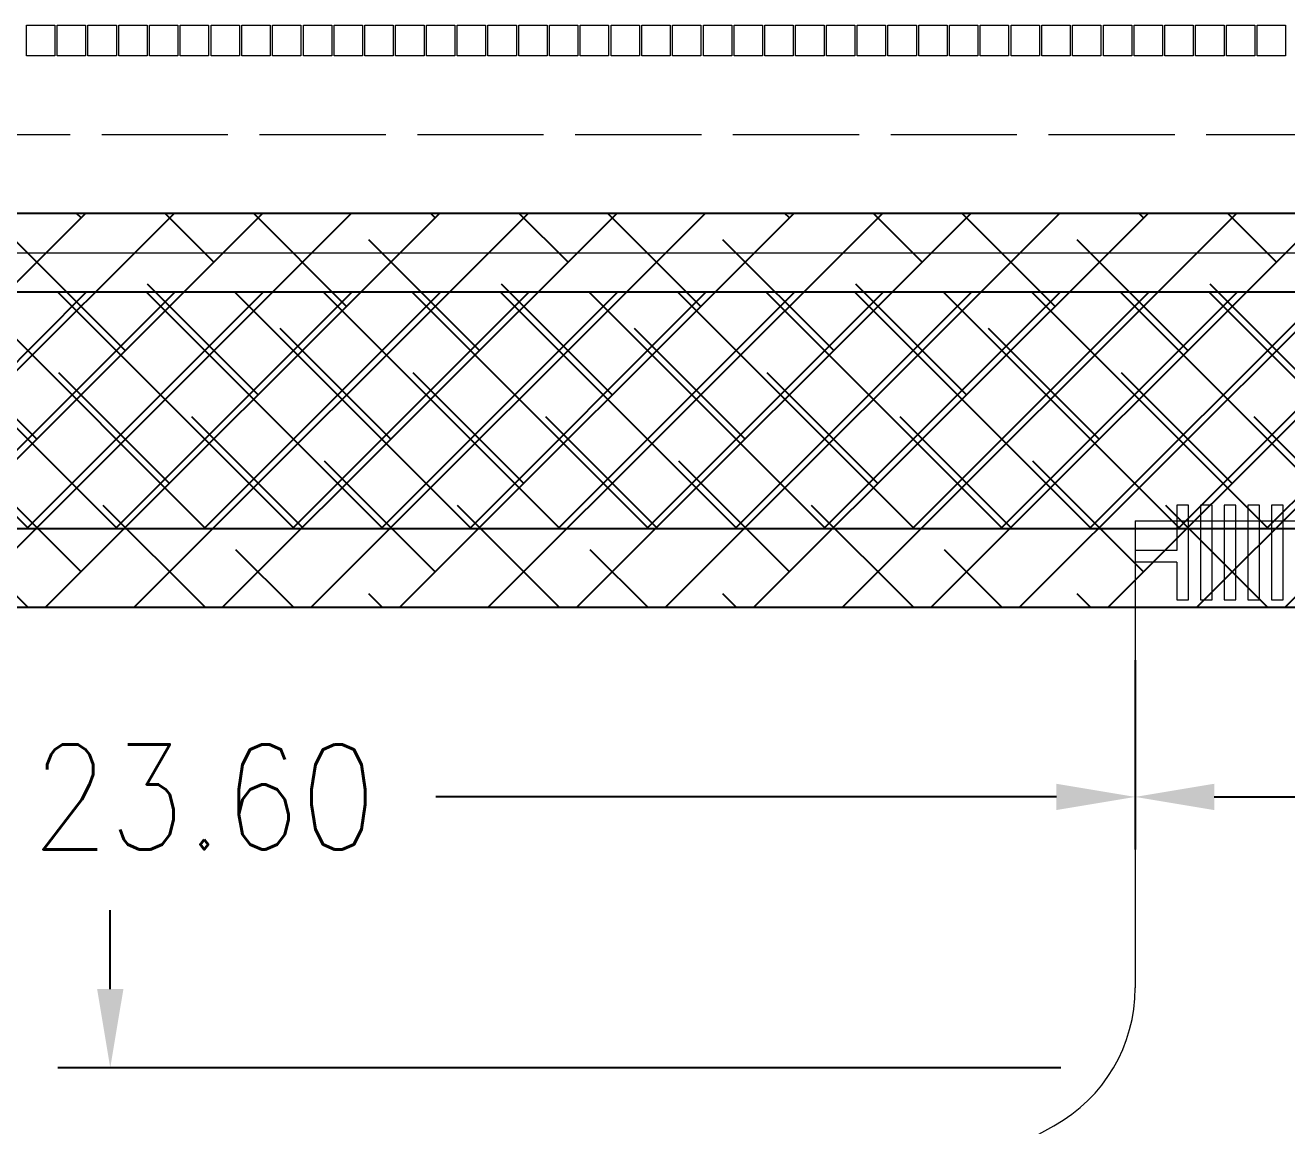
# Model space of a CAD drawing. Extents: x 612 to 1145, y -75 to 210.
# Drawn here: x 974.01 to 998, y 125.49 to 146.42 of the extents above; entities that cross this region are included whole.
import ezdxf

# ---------------------------------------------------------------- set-up
doc = ezdxf.new("R2010")
doc.units = 0
doc.linetypes.add('ACAD_ISO02W100', pattern=[15, 12, -3])
doc.layers.get('DEFPOINTS').update_dxf_attribs({"linetype": 'CONTINUOUS'})
doc.layers.add('Note', color=7, linetype='CONTINUOUS')
doc.layers.add('粗实线', color=7, linetype='CONTINUOUS', lineweight=18)
doc.layers.add('细实线', color=7, linetype='CONTINUOUS', lineweight=9)
doc.styles.get("Standard").update_dxf_attribs({"font": 'romans.shx', "width": 0.85})
doc.dimstyles.new('STANDARD$0', dxfattribs={"dimtxt": 2, "dimasz": 1, "dimexe": 0.3, "dimexo": 0, "dimgap": 0.3, "dimtad": 0, "dimzin": 9, "dimdsep": 46, "dimtxsty": 'Standard', "dimcen": 0, "dimclrd": 256, "dimclre": 256, "dimclrt": 256, "dimadec": 1, "dimazin": 2, "dimtp": 0.2, "dimtm": 0.2, "dimtfac": 0.5, "dimtmove": 0, "dimatfit": 3, "dimfxl": 1, "dimarcsym": 0})

# ---------------------------------------------------------------- blocks, each defined once
blk = doc.blocks.new('*D74')
at = {"layer": 'DEFPOINTS', "color": 0}
for p in [(994.703, 126.589), (975.63, 118.749), (982.259, 118.749)]:
    blk.add_point(p, dxfattribs=at)
at = {"layer": '细实线', "color": 0, "lineweight": -2}
for p, q in [((975.63, 128.089), (975.63, 129.589)), ((993.703, 126.589), (974.63, 126.589)), ((981.259, 118.749), (974.63, 118.749)), ((975.63, 117.249), (975.63, 115.749))]:
    blk.add_line(p, q, dxfattribs=at)
at = {"layer": '细实线', "color": 0}
for points in [[(975.38, 128.089), (975.88, 128.089), (975.63, 126.589)], [(975.38, 117.249), (975.88, 117.249), (975.63, 118.749)]]:
    blk.add_solid(points, dxfattribs=at)
at = {"layer": '细实线', "color": 0, "insert": (975.63, 122.669), "char_height": 2, "attachment_point": 5, "rotation": 90}
blk.add_mtext('\\A1;5.23', dxfattribs=at)
blk = doc.blocks.new('*D75')
at = {"layer": 'DEFPOINTS', "color": 0}
for p in [(959.718, 135.344), (959.718, 111.494), (981.843, 111.494)]:
    blk.add_point(p, dxfattribs=at)
at = {"layer": '细实线', "color": 0, "lineweight": -2}
for p, q in [((959.718, 133.844), (959.718, 131.583)), ((959.718, 112.994), (959.718, 115.255)), ((980.843, 111.494), (958.718, 111.494))]:
    blk.add_line(p, q, dxfattribs=at)
at = {"layer": '细实线', "color": 0}
for points in [[(959.468, 133.844), (959.968, 133.844), (959.718, 135.344)], [(959.468, 112.994), (959.968, 112.994), (959.718, 111.494)]]:
    blk.add_solid(points, dxfattribs=at)
at = {"layer": '细实线', "color": 0, "insert": (959.718, 123.419), "char_height": 2, "attachment_point": 5, "rotation": 90}
blk.add_mtext('\\A1;15.90%%P0.50', dxfattribs=at)
blk = doc.blocks.new('*D76')
at = {"layer": 'DEFPOINTS', "color": 0}
for p in [(959.718, 135.344), (995.118, 135.344), (995.118, 131.743)]:
    blk.add_point(p, dxfattribs=at)
at = {"layer": '细实线', "color": 0, "lineweight": -2}
for p, q in [((959.718, 134.344), (959.718, 130.743)), ((995.118, 134.344), (995.118, 130.743)), ((961.218, 131.743), (973.018, 131.743)), ((993.618, 131.743), (981.818, 131.743))]:
    blk.add_line(p, q, dxfattribs=at)
at = {"layer": '细实线', "color": 0}
for points in [[(961.218, 131.993), (961.218, 131.493), (959.718, 131.743)], [(993.618, 131.993), (993.618, 131.493), (995.118, 131.743)]]:
    blk.add_solid(points, dxfattribs=at)
at = {"layer": '细实线', "color": 0, "insert": (977.418, 131.743), "char_height": 2, "attachment_point": 5}
blk.add_mtext('\\A1;23.60', dxfattribs=at)
blk = doc.blocks.new('*D77')
at = {"layer": 'DEFPOINTS', "color": 0}
for p in [(995.118, 135.344), (1009.068, 135.344), (1009.068, 131.743)]:
    blk.add_point(p, dxfattribs=at)
at = {"layer": '细实线', "color": 0, "lineweight": -2}
for p, q in [((995.118, 134.344), (995.118, 130.743)), ((1009.068, 134.344), (1009.068, 130.743)), ((996.618, 131.743), (998.503, 131.743)), ((1007.568, 131.743), (1005.684, 131.743))]:
    blk.add_line(p, q, dxfattribs=at)
at = {"layer": '细实线', "color": 0}
for points in [[(996.618, 131.993), (996.618, 131.493), (995.118, 131.743)], [(1007.568, 131.993), (1007.568, 131.493), (1009.068, 131.743)]]:
    blk.add_solid(points, dxfattribs=at)
at = {"layer": '细实线', "color": 0, "insert": (1002.093, 131.743), "char_height": 2, "attachment_point": 5}
blk.add_mtext('\\A1;9.30', dxfattribs=at)

msp = doc.modelspace()

# ---------------------------------------------------------------- hatches: boundary and pattern name
at = {"layer": 'Note', "linetype": 'ByBlock'}
h = msp.add_hatch(dxfattribs=at)
h.set_pattern_fill('ANSI38', color=0, scale=0.374939, style=0)
h.set_pattern_definition([(45, (-5129.3803, 1257.2485), (-0.8417613, 0.8417613), []), (135, (-5129.3803, 1257.2485), (-2.5252839, 0.8417613), [2.9760756, -1.7856454])])
h.paths.add_polyline_path([(1044.4613582, 135.34976602), (1044.4613582, 142.84853921), (959.72522116, 142.84853921), (959.72522116, 135.34976602)])
h = msp.add_hatch(dxfattribs=at)
h.set_pattern_fill('ANSI37', color=6, scale=0.374939, style=0)
h.set_pattern_definition([(45, (-4744.0241, 1257.2485), (-0.8417613, 0.8417613), []), (135, (-4744.0241, 1257.2485), (-0.8417613, -0.8417613), [])])
h.paths.add_polyline_path([(959.72522116, 141.34878457), (959.72522116, 136.84952066), (1044.4613582, 136.84952066), (1044.4613582, 141.34878457)])

# ---------------------------------------------------------------- linework, layer by layer
at = {"layer": 'Note', "color": 0, "linetype": 'ByBlock'}
for p, q in [((959.72522116, 142.84853921), (1044.4613582, 142.84853921)), ((959.72522116, 141.34878457), (1044.4613582, 141.34878457)), ((959.72522116, 136.84952066), (1044.4613582, 136.84952066)), ((959.72522116, 135.34976602), (1044.4613582, 135.34976602))]:
    msp.add_line(p, q, dxfattribs=at)
at = {"layer": '粗实线', "linetype": 'ACAD_ISO02W100', "ltscale": 0.2}
msp.add_line((963.46828968, 144.34414723), (1040.71828968, 144.34414723), dxfattribs=at)
at = {"layer": '粗实线'}
for p, q in [((959.71828968, 142.09414723), (1044.46828968, 142.09414723)), ((996.13078968, 137.29414723), (995.90578968, 137.29414723)), ((995.90578968, 137.29414723), (995.90578968, 136.43164723)), ((996.13078968, 135.49414723), (996.13078968, 137.29414723)), ((995.11828968, 136.99414723), (1009.06828968, 136.99414723)), ((995.11828968, 136.99414723), (995.11828968, 128.11226681)), ((995.90578968, 136.43164723), (995.11828968, 136.43164723)), ((995.11828968, 136.43164723), (995.11828968, 136.20664723)), ((995.90578968, 136.20664723), (995.11828968, 136.20664723)), ((995.90578968, 136.20664723), (995.90578968, 135.49414723)), ((995.90578968, 135.49414723), (996.13078968, 135.49414723)), ((983.39013936, 119.85059507), (993.57144, 125.48769939))]:
    msp.add_line(p, q, dxfattribs=at)
at = {"layer": '粗实线', "color": 3}
msp.add_line((1044.46828968, 135.34414723), (959.71828968, 135.34414723), dxfattribs=at)
at = {"layer": '粗实线'}
for points in [[(974.57578968, 146.42164723), (974.57578968, 145.83664723), (974.03578968, 145.83664723), (974.03578968, 146.42164723)], [(975.16078968, 146.42164723), (975.16078968, 145.83664723), (974.62078968, 145.83664723), (974.62078968, 146.42164723)], [(975.74578968, 146.42164723), (975.74578968, 145.83664723), (975.20578968, 145.83664723), (975.20578968, 146.42164723)], [(976.33078968, 146.42164723), (976.33078968, 145.83664723), (975.79078968, 145.83664723), (975.79078968, 146.42164723)], [(976.91578968, 146.42164723), (976.91578968, 145.83664723), (976.37578968, 145.83664723), (976.37578968, 146.42164723)], [(977.50078968, 146.42164723), (977.50078968, 145.83664723), (976.96078968, 145.83664723), (976.96078968, 146.42164723)], [(978.08578968, 146.42164723), (978.08578968, 145.83664723), (977.54578968, 145.83664723), (977.54578968, 146.42164723)], [(978.67078968, 146.42164723), (978.67078968, 145.83664723), (978.13078968, 145.83664723), (978.13078968, 146.42164723)], [(979.25578968, 146.42164723), (979.25578968, 145.83664723), (978.71578968, 145.83664723), (978.71578968, 146.42164723)], [(979.84078968, 146.42164723), (979.84078968, 145.83664723), (979.30078968, 145.83664723), (979.30078968, 146.42164723)], [(980.42578968, 146.42164723), (980.42578968, 145.83664723), (979.88578968, 145.83664723), (979.88578968, 146.42164723)], [(981.01078968, 146.42164723), (981.01078968, 145.83664723), (980.47078968, 145.83664723), (980.47078968, 146.42164723)], [(981.59578968, 146.42164723), (981.59578968, 145.83664723), (981.05578968, 145.83664723), (981.05578968, 146.42164723)], [(982.18078968, 146.42164723), (982.18078968, 145.83664723), (981.64078968, 145.83664723), (981.64078968, 146.42164723)], [(982.76578968, 146.42164723), (982.76578968, 145.83664723), (982.22578968, 145.83664723), (982.22578968, 146.42164723)], [(983.35078968, 146.42164723), (983.35078968, 145.83664723), (982.81078968, 145.83664723), (982.81078968, 146.42164723)], [(983.93578968, 146.42164723), (983.93578968, 145.83664723), (983.39578968, 145.83664723), (983.39578968, 146.42164723)], [(984.52078968, 146.42164723), (984.52078968, 145.83664723), (983.98078968, 145.83664723), (983.98078968, 146.42164723)], [(985.10578968, 146.42164723), (985.10578968, 145.83664723), (984.56578968, 145.83664723), (984.56578968, 146.42164723)], [(985.69078968, 146.42164723), (985.69078968, 145.83664723), (985.15078968, 145.83664723), (985.15078968, 146.42164723)], [(986.27578968, 146.42164723), (986.27578968, 145.83664723), (985.73578968, 145.83664723), (985.73578968, 146.42164723)], [(986.86078968, 146.42164723), (986.86078968, 145.83664723), (986.32078968, 145.83664723), (986.32078968, 146.42164723)], [(987.44578968, 146.42164723), (987.44578968, 145.83664723), (986.90578968, 145.83664723), (986.90578968, 146.42164723)], [(988.03078968, 146.42164723), (988.03078968, 145.83664723), (987.49078968, 145.83664723), (987.49078968, 146.42164723)], [(988.61578968, 146.42164723), (988.61578968, 145.83664723), (988.07578968, 145.83664723), (988.07578968, 146.42164723)], [(989.20078968, 146.42164723), (989.20078968, 145.83664723), (988.66078968, 145.83664723), (988.66078968, 146.42164723)], [(989.78578968, 146.42164723), (989.78578968, 145.83664723), (989.24578968, 145.83664723), (989.24578968, 146.42164723)], [(990.37078968, 146.42164723), (990.37078968, 145.83664723), (989.83078968, 145.83664723), (989.83078968, 146.42164723)], [(990.95578968, 146.42164723), (990.95578968, 145.83664723), (990.41578968, 145.83664723), (990.41578968, 146.42164723)], [(991.54078968, 146.42164723), (991.54078968, 145.83664723), (991.00078968, 145.83664723), (991.00078968, 146.42164723)], [(992.12578968, 146.42164723), (992.12578968, 145.83664723), (991.58578968, 145.83664723), (991.58578968, 146.42164723)], [(992.71078968, 146.42164723), (992.71078968, 145.83664723), (992.17078968, 145.83664723), (992.17078968, 146.42164723)], [(993.29578968, 146.42164723), (993.29578968, 145.83664723), (992.75578968, 145.83664723), (992.75578968, 146.42164723)], [(993.88078968, 146.42164723), (993.88078968, 145.83664723), (993.34078968, 145.83664723), (993.34078968, 146.42164723)], [(994.46578968, 146.42164723), (994.46578968, 145.83664723), (993.92578968, 145.83664723), (993.92578968, 146.42164723)], [(995.05078968, 146.42164723), (995.05078968, 145.83664723), (994.51078968, 145.83664723), (994.51078968, 146.42164723)], [(995.63578968, 146.42164723), (995.63578968, 145.83664723), (995.09578968, 145.83664723), (995.09578968, 146.42164723)], [(996.22078968, 146.42164723), (996.22078968, 145.83664723), (995.68078968, 145.83664723), (995.68078968, 146.42164723)], [(996.80578968, 146.42164723), (996.80578968, 145.83664723), (996.26578968, 145.83664723), (996.26578968, 146.42164723)], [(997.39078968, 146.42164723), (997.39078968, 145.83664723), (996.85078968, 145.83664723), (996.85078968, 146.42164723)], [(997.97578968, 146.42164723), (997.97578968, 145.83664723), (997.43578968, 145.83664723), (997.43578968, 146.42164723)], [(996.35578968, 135.49414723), (996.58078968, 135.49414723), (996.58078968, 137.29414723), (996.35578968, 137.29414723)], [(996.80578968, 135.49414723), (997.03078968, 135.49414723), (997.03078968, 137.29414723), (996.80578968, 137.29414723)], [(997.25578968, 135.49414723), (997.48078968, 135.49414723), (997.48078968, 137.29414723), (997.25578968, 137.29414723)], [(997.70578968, 135.49414723), (997.93078968, 135.49414723), (997.93078968, 137.29414723), (997.70578968, 137.29414723)]]:
    msp.add_lwpolyline(points, close=True, dxfattribs=at)
msp.add_arc((992.11828968, 128.11226681), 3, 298.972085031, 0, dxfattribs=at)

# ---------------------------------------------------------------- dimensions: what is measured, and where the dimension line sits
at = {"layer": '细实线'}
dim = msp.add_linear_dim(base=(959.71828968, 111.49414723), p1=(959.71828968, 135.34414723), p2=(981.84328968, 111.49414723), angle=90, text='<>%%P0.50', dimstyle='STANDARD$0', override={"dimasz": 1.5, "dimexe": 1, "dimexo": 1, "dimgap": 1, "dimlfac": 0.666667, "dimzin": 0, "dimcen": 1, "dimclrd": 0, "dimclre": 0, "dimclrt": 0, "dimazin": 0, "dimtp": 0, "dimtm": 0, "dimtfac": 1, "dimtdec": 4, "dimtofl": 0, "dimfxl": 0.5, "dimtolj": 1, "dimtzin": 0}, dxfattribs=at)
dim.commit()
dim.dimension.update_dxf_attribs({"geometry": '*D75', "text_midpoint": (959.71828968, 123.41914723)})
for base, p1, p2, picture, middle in [((995.11828968, 131.7431572), (959.71828968, 135.34414723), (995.11828968, 135.34414723), '*D76', (977.41828968, 131.7431572)), ((1009.06828968, 131.7431572), (995.11828968, 135.34414723), (1009.06828968, 135.34414723), '*D77', (1002.09328968, 131.7431572))]:
    dim = msp.add_linear_dim(base=base, p1=p1, p2=p2, dimstyle='STANDARD$0', override={"dimasz": 1.5, "dimexe": 1, "dimexo": 1, "dimgap": 1, "dimlfac": 0.666667, "dimzin": 0, "dimcen": 1, "dimclrd": 0, "dimclre": 0, "dimclrt": 0, "dimazin": 0, "dimtp": 0, "dimtm": 0, "dimtfac": 1, "dimtdec": 4, "dimtofl": 0, "dimfxl": 0.5, "dimtolj": 1, "dimtzin": 0}, dxfattribs=at)
    dim.commit()
    dim.dimension.update_dxf_attribs({"geometry": picture, "text_midpoint": middle})
dim = msp.add_linear_dim(base=(975.63025863, 118.74927239), p1=(994.70280617, 126.58902207), p2=(982.25877319, 118.74927239), angle=90, dimstyle='STANDARD$0', override={"dimasz": 1.5, "dimexe": 1, "dimexo": 1, "dimgap": 1, "dimlfac": 0.666667, "dimzin": 0, "dimcen": 1, "dimclrd": 0, "dimclre": 0, "dimclrt": 0, "dimazin": 0, "dimtp": 0, "dimtm": 0, "dimtfac": 1, "dimtdec": 4, "dimtofl": 0, "dimfxl": 0.5, "dimtolj": 1, "dimtzin": 0}, dxfattribs=at)
dim.commit()
dim.dimension.update_dxf_attribs({"geometry": '*D74', "text_midpoint": (975.63025863, 122.66914723)})

doc.saveas('drawing.dxf')
